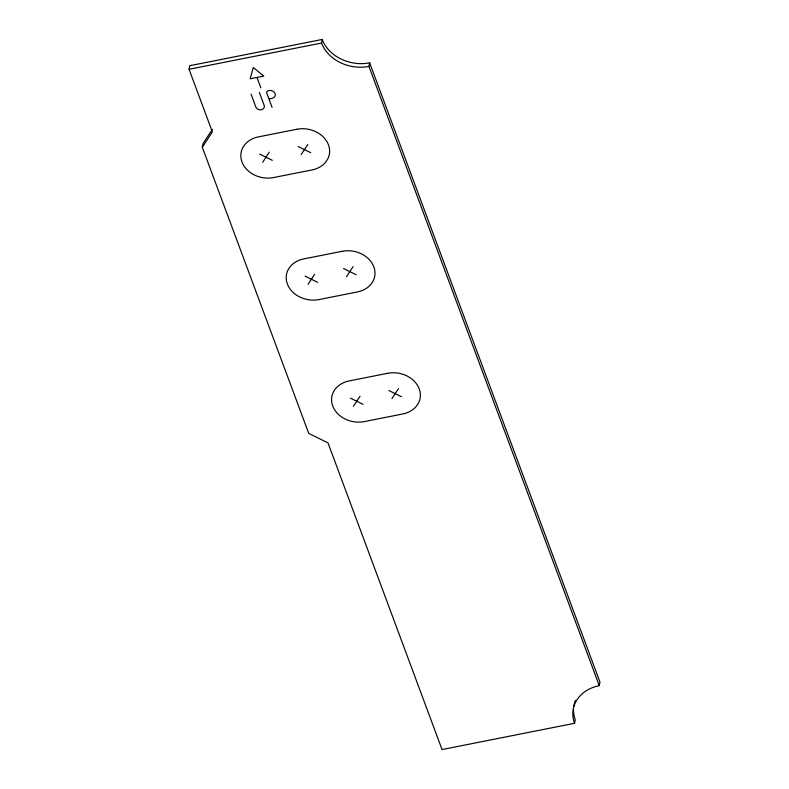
<?xml version="1.0" encoding="UTF-8"?>
<svg xmlns="http://www.w3.org/2000/svg" width="789" height="789" viewBox="0 0 789 789"><rect width="100%" height="100%" fill="white"/><g stroke="black" fill="none" stroke-linecap="round" stroke-linejoin="round"><path stroke-width="1.18" d="M202.3 147.227L212.349 131.911L189.054 69.284L189.745 65.704L322.257 39.45A38.01 31.057 10.8 0 0 369.647 62.814L599.946 682.071L599.255 685.651A38.01 31.057 10.8 0 0 574.56 723.296L442.047 749.55L327.997 442.885L308.726 433.378L202.3 147.227L202.99 143.637L212.369 129.347M189.054 69.284L321.567 43.04L322.257 39.45M599.255 685.651L368.956 66.404L369.647 62.814M574.56 723.296L575.25 719.716A38.01 31.057 10.8 0 1 573.544 708.69M262.707 162.238L269.296 152.198M301.151 154.614L307.74 144.584M308.085 284.257L314.673 274.217M346.529 276.643L353.117 266.603M353.462 406.276L360.05 396.236M391.906 398.662L398.494 388.622M256.494 77.559L250.172 78.811L253.269 67.489L263.782 76.109L256.977 77.46L260.834 87.826M269.434 98.901L271.919 98.408A4.882 3.994 10.8 0 0 275.085 93.575A4.882 3.994 10.8 0 0 269 90.567L268.29 90.715A2.377 1.943 10.8 0 0 266.751 93.063L272.097 107.422M298.124 146.488L310.767 152.711M259.68 154.102L272.323 160.335M343.511 268.507L356.145 274.74M305.057 276.12L317.701 282.354M388.888 390.525L401.522 396.759M350.444 398.139L363.078 404.372M259.364 92.481L264.177 105.41A4.379 3.58 10.8 0 1 261.327 109.75A4.379 3.58 10.8 0 1 255.863 107.057L251.05 94.128M368.956 66.404A38.01 31.057 10.8 0 1 321.567 43.04M573.8 706.303A38.01 31.057 10.8 0 1 575.467 700.405M296.881 129.268L258.437 136.882A25.337 20.701 10.8 0 0 241.976 161.972A25.337 20.701 10.8 0 0 273.566 177.555L312.01 169.941A25.337 20.701 10.8 0 0 328.471 144.841A25.337 20.701 10.8 0 0 296.881 129.268M342.258 251.287L303.814 258.9A25.337 20.701 10.8 0 0 287.354 283.991A25.337 20.701 10.8 0 0 318.943 299.573L357.387 291.96A25.337 20.701 10.8 0 0 373.848 266.86A25.337 20.701 10.8 0 0 342.258 251.287M387.636 373.305L349.192 380.919A25.337 20.701 10.8 0 0 332.731 406.019A25.337 20.701 10.8 0 0 364.321 421.592L402.765 413.978A25.337 20.701 10.8 0 0 419.235 388.878A25.337 20.701 10.8 0 0 387.636 373.305"/></g></svg>
